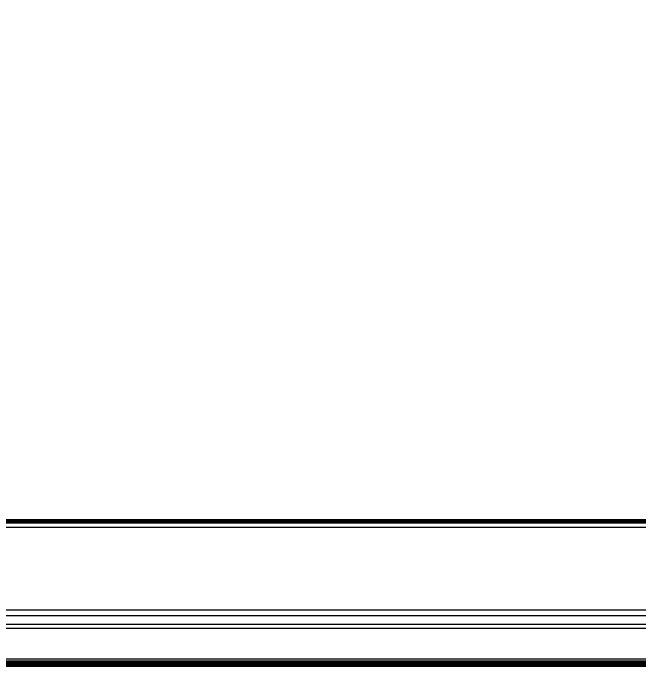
# Model space of a CAD drawing. Header units: millimetres. Extents: x 0 to 594, y 0 to 420.
# Drawn here: x 440.84 to 455.68, y 163.57 to 179.03 of the extents above; entities that cross this region are included whole.
import ezdxf

# ---------------------------------------------------------------- set-up
doc = ezdxf.new("R2010")
doc.units = ezdxf.units.MM
doc.linetypes.add('K5LT_BASIC', pattern=[0])
doc.linetypes.add('K5LT_THIN', pattern=[0])
doc.layers.add('LAYER', color=7, linetype='Continuous')
doc.layers.add('Системный слой', color=7, linetype='Continuous')
doc.styles.add('KDIMTEXTSTYLE', font='GOST_AU.SHX', dxfattribs={"width": 0.96, "oblique": 15, "height": 5})
doc.dimstyles.new('KDIMSTYLE (0.04)', dxfattribs={"dimtxt": 5, "dimasz": 1, "dimexe": 2, "dimexo": 0, "dimgap": 1, "dimtad": 1, "dimlfac": 25, "dimtxsty": 'KDIMTEXTSTYLE', "dimsah": 1, "dimcen": 0, "dimdle": 1, "dimadec": 0, "dimazin": 0, "dimtfac": 0.667, "dimtmove": 0, "dimatfit": 3, "dimfxl": 1, "dimtvp": 1, "dimtolj": 1, "dimtzin": 0, "dimarcsym": 0})

# ---------------------------------------------------------------- blocks, each defined once
blk = doc.blocks.new('KDIMARROW_01')
at = {"layer": 'LAYER'}
blk.add_hatch(color=0, dxfattribs=at).paths.add_polyline_path([(0, 0), (-5, 0.658), (-4.5, 0), (-5, -0.658)])
at = {"layer": 'LAYER', "color": 0, "linetype": 'K5LT_THIN', "lineweight": 18}
for p, q in [((-4.5, 0), (-5, 0.658)), ((-5, 0.658), (0, 0)), ((0, 0), (-5, -0.658)), ((-5, -0.658), (-4.5, 0))]:
    blk.add_line(p, q, dxfattribs=at)
at = {"layer": 'Системный слой', "color": 0, "linetype": 'K5LT_THIN', "lineweight": 18}
blk.add_line((0, 0), (-1, 0), dxfattribs=at)

msp = doc.modelspace()

# ---------------------------------------------------------------- linework, layer by layer
at = {"layer": 'Системный слой', "color": 5, "linetype": 'K5LT_BASIC', "lineweight": 60, "true_color": 0x0000ff}
for p, q in [((462.1026, 166.97038), (363.7026, 166.97038)), ((459.58005, 163.61838), (340.73802, 163.61838)), ((459.6048, 163.57038), (340.74824, 163.57038))]:
    msp.add_line(p, q, dxfattribs=at)
at = {"layer": 'Системный слой', "color": 7, "linetype": 'K5LT_THIN', "lineweight": 18}
for p, q in [((462.1026, 166.83038), (337.1026, 166.83038)), ((462.1026, 164.86928), (337.1026, 164.86928)), ((462.1026, 164.73229), (337.1026, 164.73229)), ((459.5726, 164.43827), (339.6326, 164.43827)), ((458.85397, 164.52829), (340.35122, 164.52829)), ((459.5726, 163.71038), (340.71633, 163.71038))]:
    msp.add_line(p, q, dxfattribs=at)

# ---------------------------------------------------------------- dimensions: what is measured, and where the dimension line sits
at = {"layer": 'Системный слой', "color": 7}
msp.add_linear_dim(base=(364.7026, 171.49944), p1=(464.7026, 169.01944), p2=(364.7026, 169.01944), location=(414.7026, 171.49944), text='\\H5.0;\\W0.965;\\Q15;\\H5.0;\\W0.965;\\Q15;\\Q15;B', dimstyle='KDIMSTYLE (0.04)', override={"dimexo": 0, "dimblk1": 'KDIMARROW_01', "dimblk2": 'KDIMARROW_01', "dimse1": 0, "dimse2": 0, "dimclrt": 7, "dimtolj": 1}, dxfattribs=at).render()

doc.saveas('drawing.dxf')
